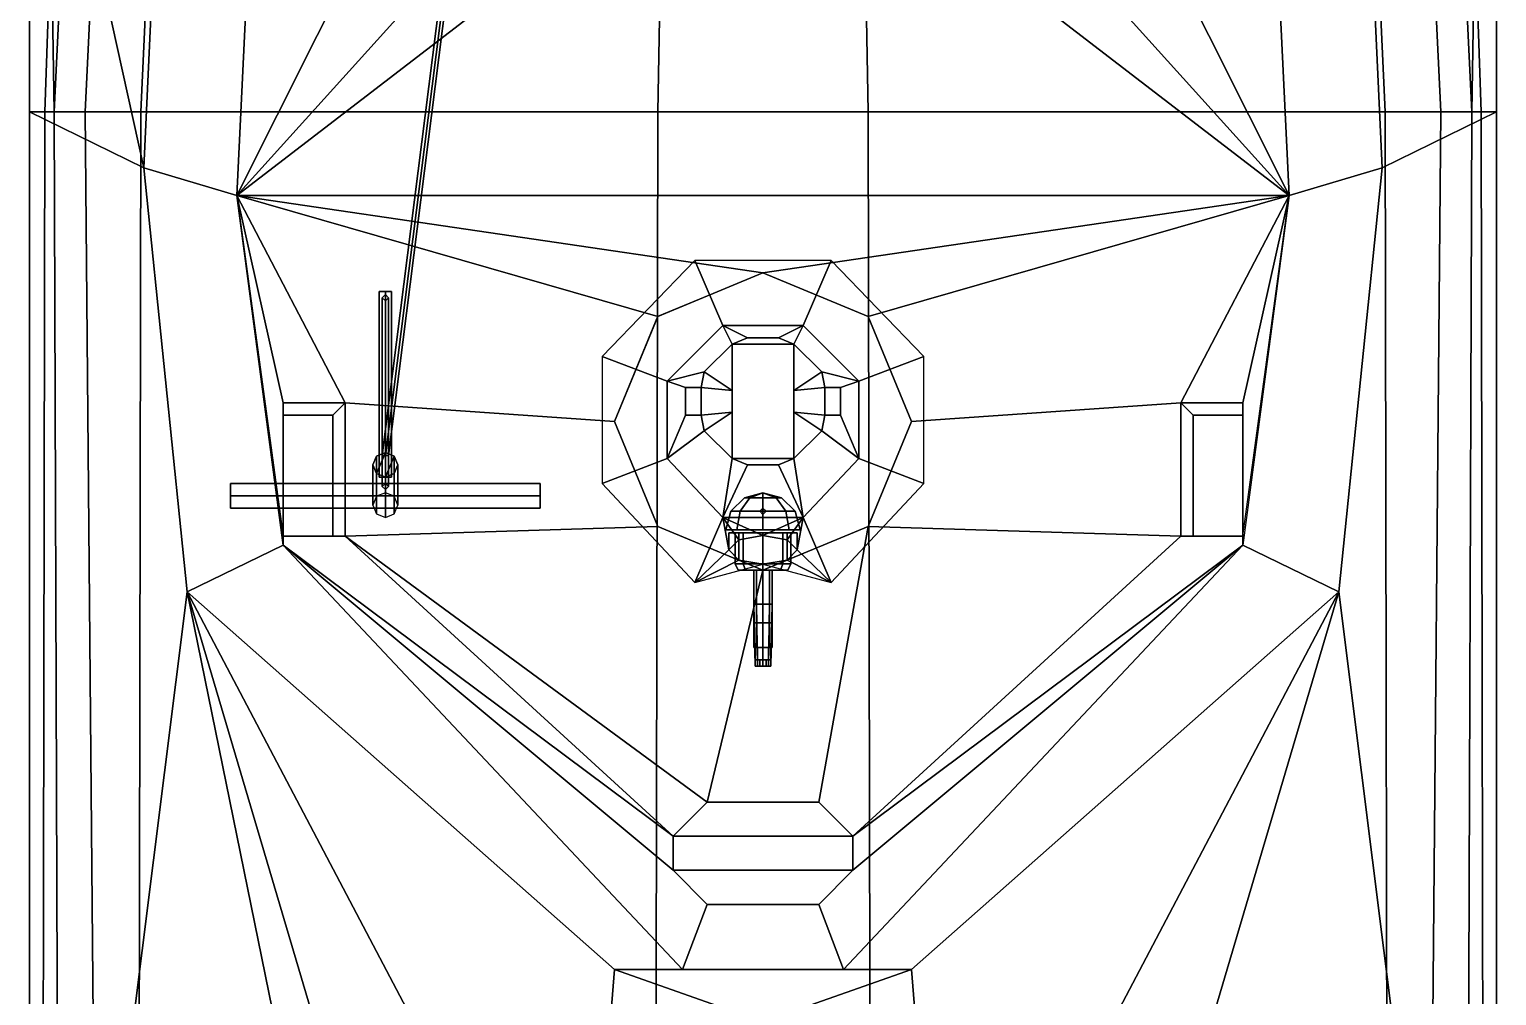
# Model space of a CAD drawing. Header units: millimetres. Extents: x -2.4 to 2.4, y -9.6 to 15.3.
# Drawn here: x -2.37 to 2.37, y -2.095 to 1.027 of the extents above; entities that cross this region are included whole.
import ezdxf

# ---------------------------------------------------------------- set-up
doc = ezdxf.new("R2010")
doc.units = ezdxf.units.MM
for name, color, linetype in [('barrel_37', 1, 'Continuous'), ('sleeve_37', 5, 'Continuous'), ('superstructure', 3, 'Continuous'), ('turret', 2, 'Continuous')]:
    doc.layers.add(name, color=color, linetype=linetype)

msp = doc.modelspace()

# ---------------------------------------------------------------- linework, layer by layer
for points in [[(-2.05, 5.76, -0.21), (-2.29, 0.76, -0.21), (-2.3, 1.36), (-2.2754, 1.83)], [(-1.95, 5.76, -0.34), (-2.19, 0.76, -0.34), (-2.29, 0.76, -0.21), (-2.05, 5.76, -0.21)], [(-1.78, 5.76, -0.41), (-2.01, 0.76, -0.41), (-2.19, 0.76, -0.34), (-1.95, 5.76, -0.34)], [(-0.25, 5.76, -0.42), (-0.34, 0.76, -0.42), (-2.01, 0.76, -0.41), (-1.78, 5.76, -0.41)], [(0.34, 0.76, -0.42), (-0.34, 0.76, -0.42), (-0.25, 5.76, -0.42), (0.25, 5.76, -0.42)], [(2.01, 0.76, -0.41), (0.34, 0.76, -0.42), (0.25, 5.76, -0.42), (1.78, 5.76, -0.41)], [(2.19, 0.76, -0.34), (2.01, 0.76, -0.41), (1.78, 5.76, -0.41), (1.95, 5.76, -0.34)], [(2.29, 0.76, -0.21), (2.19, 0.76, -0.34), (1.95, 5.76, -0.34), (2.05, 5.76, -0.21)], [(2.3, 1.36), (2.29, 0.76, -0.21), (2.05, 5.76, -0.21), (2.07, 5.76)], [(-2.37, 1.36, 0.71), (-2.37, 1.36, 0.54), (-2.37, 0.76, 0.54), (-2.37, 0.76, 0.71)], [(-2.37, 1.36, 0.54), (-2.3, 1.36, 0.54), (-2.32, 0.76, 0.54), (-2.37, 0.76, 0.54)], [(-2.3, 1.36), (-2.32, 0.76), (-2.32, 0.76, 0.54), (-2.3, 1.36, 0.54)], [(-2.3, 1.36), (-2.29, 0.76, -0.21), (-2.32, 0.76), (-2.3, 1.36)], [(2.32, 0.76), (2.29, 0.76, -0.21), (2.29, 0.76, -0.21), (2.3, 1.36)], [(2.32, 0.76, 0.54), (2.32, 0.76), (2.3, 1.36), (2.3, 1.36, 0.54)], [(2.37, 0.76, 0.54), (2.32, 0.76, 0.54), (2.3, 1.36, 0.54), (2.37, 1.36, 0.54)], [(2.37, 0.76, 0.71), (2.37, 0.76, 0.54), (2.37, 1.36, 0.54), (2.37, 1.36, 0.71)], [(-2.37, 0.76, 0.71), (-2.37, 0.76, 0.54), (-2.37, -4.85, 0.54), (-2.37, -4.85, 0.71)], [(-2.37, 0.76, 0.54), (-2.32, 0.76, 0.54), (-2.33, -4.85, 0.54), (-2.37, -4.85, 0.54)], [(-2.32, 0.76), (-2.33, -4.85), (-2.33, -4.85, 0.54), (-2.32, 0.76, 0.54)], [(-2.29, 0.76, -0.21), (-2.27, -4.85, -0.23), (-2.33, -4.85), (-2.32, 0.76)], [(-2.19, 0.76, -0.34), (-2.14, -4.85, -0.36), (-2.27, -4.85, -0.23), (-2.29, 0.76, -0.21)], [(-2.01, 0.76, -0.41), (-2.02, -4.85, -0.39), (-2.14, -4.85, -0.36), (-2.19, 0.76, -0.34)], [(-0.34, 0.76, -0.42), (-0.35, -4.85, -0.42), (-2.02, -4.85, -0.39), (-2.01, 0.76, -0.41)], [(0.35, -4.85, -0.42), (-0.35, -4.85, -0.42), (-0.34, 0.76, -0.42), (0.34, 0.76, -0.42)], [(2.02, -4.85, -0.39), (0.35, -4.85, -0.42), (0.34, 0.76, -0.42), (2.01, 0.76, -0.41)], [(2.14, -4.85, -0.36), (2.02, -4.85, -0.39), (2.01, 0.76, -0.41), (2.19, 0.76, -0.34)], [(2.27, -4.85, -0.23), (2.14, -4.85, -0.36), (2.19, 0.76, -0.34), (2.29, 0.76, -0.21)], [(2.33, -4.85), (2.27, -4.85, -0.23), (2.29, 0.76, -0.21), (2.32, 0.76)], [(2.33, -4.85, 0.54), (2.33, -4.85), (2.32, 0.76), (2.32, 0.76, 0.54)], [(2.37, -4.85, 0.54), (2.33, -4.85, 0.54), (2.32, 0.76, 0.54), (2.37, 0.76, 0.54)], [(2.37, -4.85, 0.71), (2.37, -4.85, 0.54), (2.37, 0.76, 0.54), (2.37, 0.76, 0.71)]]:
    msp.add_3dface(points)
at = {"layer": 'barrel_37'}
for points in [[(-0.03, -0.83, 2.18), (-0.0212, -0.83, 2.2012), (-0.0212, -0.72, 2.2012), (-0.03, -0.72, 2.18)], [(-0.0212, -0.83, 2.1588), (-0.03, -0.83, 2.18), (-0.03, -0.72, 2.18), (-0.0212, -0.72, 2.1588)], [(0, -0.83, 2.15), (-0.0212, -0.83, 2.1588), (-0.0212, -0.72, 2.1588), (0, -0.72, 2.15)], [(-0.0212, -0.83, 2.2012), (0, -0.83, 2.21), (0, -0.72, 2.21), (-0.0212, -0.72, 2.2012)], [(0.0212, -0.83, 2.1588), (0, -0.83, 2.15), (0, -0.72, 2.15), (0.0212, -0.72, 2.1588)], [(0, -0.83, 2.21), (0.0212, -0.83, 2.2012), (0.0212, -0.72, 2.2012), (0, -0.72, 2.21)], [(0.0212, -0.83, 2.2012), (0.03, -0.83, 2.18), (0.03, -0.72, 2.18), (0.0212, -0.72, 2.2012)], [(0.03, -0.83, 2.18), (0.0212, -0.83, 2.1588), (0.0212, -0.72, 2.1588), (0.03, -0.72, 2.18)], [(-0.0212, -0.83, 2.2012), (-0.03, -0.83, 2.18), (-0.025, -1.03, 2.18), (-0.0177, -1.03, 2.1977)], [(-0.03, -0.83, 2.18), (-0.0212, -0.83, 2.1588), (-0.0177, -1.03, 2.1623), (-0.025, -1.03, 2.18)], [(-0.0212, -0.83, 2.1588), (0, -0.83, 2.15), (0, -1.03, 2.155), (-0.0177, -1.03, 2.1623)], [(0, -0.83, 2.21), (-0.0212, -0.83, 2.2012), (-0.0177, -1.03, 2.1977), (0, -1.03, 2.205)], [(0, -0.83, 2.15), (0.0212, -0.83, 2.1588), (0.0177, -1.03, 2.1623), (0, -1.03, 2.155)], [(0.0212, -0.83, 2.2012), (0, -0.83, 2.21), (0, -1.03, 2.205), (0.0177, -1.03, 2.1977)], [(0.03, -0.83, 2.18), (0.0212, -0.83, 2.2012), (0.0177, -1.03, 2.1977), (0.025, -1.03, 2.18)], [(0.0212, -0.83, 2.1588), (0.03, -0.83, 2.18), (0.025, -1.03, 2.18), (0.0177, -1.03, 2.1623)], [(0.025, -1.03, 2.18), (-0.0177, -1.03, 2.1977), (-0.025, -1.03, 2.18), (0.0177, -1.03, 2.1623)], [(0.0177, -1.03, 2.1623), (-0.025, -1.03, 2.18), (-0.0177, -1.03, 2.1623), (0, -1.03, 2.155)], [(0.0177, -1.03, 2.1977), (0, -1.03, 2.205), (-0.0177, -1.03, 2.1977), (0.025, -1.03, 2.18)]]:
    msp.add_3dface(points, dxfattribs=at)
at = {"layer": 'sleeve_37'}
for points in [[(-0.0636, -0.6, 2.2036), (-0.09, -0.6, 2.14), (-0.09, -0.7, 2.14), (-0.0636, -0.7, 2.2036)], [(-0.09, -0.6, 2.14), (-0.0636, -0.6, 2.0764), (-0.0636, -0.7, 2.0764), (-0.09, -0.7, 2.14)], [(-0.0636, -0.6, 2.0764), (0, -0.6, 2.05), (0, -0.7, 2.05), (-0.0636, -0.7, 2.0764)], [(0, -0.6, 2.23), (-0.0636, -0.6, 2.2036), (-0.0636, -0.7, 2.2036), (0, -0.7, 2.23)], [(0, -0.6, 2.05), (0.0636, -0.6, 2.0764), (0.0636, -0.7, 2.0764), (0, -0.7, 2.05)], [(0.0636, -0.6, 2.2036), (0, -0.6, 2.23), (0, -0.7, 2.23), (0.0636, -0.7, 2.2036)], [(0.09, -0.6, 2.14), (0.0636, -0.6, 2.2036), (0.0636, -0.7, 2.2036), (0.09, -0.7, 2.14)], [(0.0636, -0.6, 2.0764), (0.09, -0.6, 2.14), (0.09, -0.7, 2.14), (0.0636, -0.7, 2.0764)], [(-0.08, -0.72, 2.14), (-0.0566, -0.72, 2.1966), (-0.0636, -0.7, 2.2036), (-0.09, -0.7, 2.14)], [(-0.0566, -0.72, 2.0834), (-0.08, -0.72, 2.14), (-0.09, -0.7, 2.14), (-0.0636, -0.7, 2.0764)], [(0, -0.72, 2.06), (-0.0566, -0.72, 2.0834), (-0.0636, -0.7, 2.0764), (0, -0.7, 2.05)], [(-0.0566, -0.72, 2.1966), (0, -0.72, 2.22), (0, -0.7, 2.23), (-0.0636, -0.7, 2.2036)], [(0.0566, -0.72, 2.0834), (0, -0.72, 2.06), (0, -0.7, 2.05), (0.0636, -0.7, 2.0764)], [(0, -0.72, 2.22), (0.0566, -0.72, 2.1966), (0.0636, -0.7, 2.2036), (0, -0.7, 2.23)], [(0.0566, -0.72, 2.1966), (0.08, -0.72, 2.14), (0.09, -0.7, 2.14), (0.0636, -0.7, 2.2036)], [(0.08, -0.72, 2.14), (0.0566, -0.72, 2.0834), (0.0636, -0.7, 2.0764), (0.09, -0.7, 2.14)], [(-0.0566, -0.72, 2.1966), (-0.08, -0.72, 2.14), (-0.03, -0.72, 2.12), (-0.0212, -0.72, 2.1412)], [(-0.08, -0.72, 2.14), (-0.0566, -0.72, 2.0834), (-0.0212, -0.72, 2.0988), (-0.03, -0.72, 2.12)], [(-0.0212, -0.72, 2.2012), (-0.0566, -0.72, 2.1966), (-0.03, -0.72, 2.18)], [(-0.03, -0.72, 2.18), (-0.0566, -0.72, 2.1966), (-0.0212, -0.72, 2.1412), (-0.0212, -0.72, 2.1588)], [(-0.0566, -0.72, 2.0834), (0, -0.72, 2.06), (0, -0.72, 2.09), (-0.0212, -0.72, 2.0988)], [(0, -0.72, 2.22), (-0.0566, -0.72, 2.1966), (-0.0212, -0.72, 2.2012), (0, -0.72, 2.21)], [(-0.03, -0.83, 2.12), (-0.0212, -0.83, 2.1412), (-0.0212, -0.72, 2.1412), (-0.03, -0.72, 2.12)], [(-0.0212, -0.97, 2.0988), (-0.03, -0.97, 2.12), (-0.03, -0.72, 2.12), (-0.0212, -0.72, 2.0988)], [(-0.0212, -0.72, 2.1588), (-0.0212, -0.72, 2.1588), (-0.0212, -0.72, 2.1412), (0, -0.72, 2.15)], [(-0.0212, -0.83, 2.1412), (0, -0.83, 2.15), (0, -0.72, 2.15), (-0.0212, -0.72, 2.1412)], [(0, -0.97, 2.09), (-0.0212, -0.97, 2.0988), (-0.0212, -0.72, 2.0988), (0, -0.72, 2.09)], [(0.0212, -0.72, 2.1588), (0.0212, -0.72, 2.1588), (0, -0.72, 2.15), (0.0212, -0.72, 2.1412)], [(0, -0.83, 2.15), (0.0212, -0.83, 2.1412), (0.0212, -0.72, 2.1412), (0, -0.72, 2.15)], [(0, -0.72, 2.06), (0.0566, -0.72, 2.0834), (0.0212, -0.72, 2.0988), (0, -0.72, 2.09)], [(0.0212, -0.97, 2.0988), (0, -0.97, 2.09), (0, -0.72, 2.09), (0.0212, -0.72, 2.0988)], [(0.0566, -0.72, 2.1966), (0, -0.72, 2.22), (0, -0.72, 2.21), (0.0212, -0.72, 2.2012)], [(0.0566, -0.72, 2.1966), (0.0212, -0.72, 2.2012), (0.0212, -0.72, 2.2012), (0.03, -0.72, 2.18)], [(0.0566, -0.72, 2.1966), (0.03, -0.72, 2.18), (0.0212, -0.72, 2.1588), (0.0212, -0.72, 2.1412)], [(0.08, -0.72, 2.14), (0.0566, -0.72, 2.1966), (0.0212, -0.72, 2.1412), (0.03, -0.72, 2.12)], [(0.0212, -0.83, 2.1412), (0.03, -0.83, 2.12), (0.03, -0.72, 2.12), (0.0212, -0.72, 2.1412)], [(0.0566, -0.72, 2.0834), (0.08, -0.72, 2.14), (0.03, -0.72, 2.12), (0.0212, -0.72, 2.0988)], [(0.03, -0.97, 2.12), (0.0212, -0.97, 2.0988), (0.0212, -0.72, 2.0988), (0.03, -0.72, 2.12)], [(-0.03, -0.83, 2.19), (-0.0212, -0.83, 2.2112), (-0.0212, -0.83, 2.2012), (-0.03, -0.83, 2.18)], [(-0.03, -0.89, 2.19), (-0.0212, -0.89, 2.2112), (-0.0212, -0.83, 2.2112), (-0.03, -0.83, 2.19)], [(-0.0212, -0.83, 2.1412), (-0.03, -0.83, 2.18), (-0.0212, -0.83, 2.1588)], [(-0.03, -0.83, 2.12), (-0.03, -0.83, 2.18), (-0.0212, -0.83, 2.1412)], [(-0.03, -0.89, 2.12), (-0.03, -0.89, 2.19), (-0.03, -0.83, 2.19), (-0.03, -0.83, 2.12)], [(-0.0212, -0.83, 2.1412), (-0.0212, -0.83, 2.1588), (0, -0.83, 2.15)], [(-0.0212, -0.83, 2.2112), (0, -0.83, 2.22), (0, -0.83, 2.21), (-0.0212, -0.83, 2.2012)], [(-0.0212, -0.89, 2.2112), (0, -0.89, 2.22), (0, -0.83, 2.22), (-0.0212, -0.83, 2.2112)], [(0.0212, -0.83, 2.1412), (0, -0.83, 2.15), (0.0212, -0.83, 2.1588)], [(0, -0.83, 2.22), (0.0212, -0.83, 2.2112), (0.0212, -0.83, 2.2012), (0, -0.83, 2.21)], [(0, -0.89, 2.22), (0.0212, -0.89, 2.2112), (0.0212, -0.83, 2.2112), (0, -0.83, 2.22)], [(0.0212, -0.83, 2.2112), (0.03, -0.83, 2.19), (0.03, -0.83, 2.18), (0.0212, -0.83, 2.2012)], [(0.0212, -0.89, 2.2112), (0.03, -0.89, 2.19), (0.03, -0.83, 2.19), (0.0212, -0.83, 2.2112)], [(0.0212, -0.83, 2.1412), (0.0212, -0.83, 2.1588), (0.03, -0.83, 2.18)], [(0.03, -0.83, 2.12), (0.0212, -0.83, 2.1412), (0.03, -0.83, 2.18)], [(0.03, -0.89, 2.19), (0.03, -0.89, 2.12), (0.03, -0.83, 2.12), (0.03, -0.83, 2.19)], [(-0.0212, -0.89, 2.2112), (-0.03, -0.89, 2.19), (-0.03, -0.89, 2.18), (-0.0212, -0.89, 2.2012)], [(-0.03, -0.89, 2.12), (-0.0212, -0.89, 2.1412), (-0.03, -0.89, 2.18)], [(-0.0212, -0.89, 2.1412), (-0.0212, -0.89, 2.1588), (-0.03, -0.89, 2.18)], [(-0.03, -0.97, 2.12), (-0.0212, -0.97, 2.1412), (-0.0212, -0.89, 2.1412), (-0.03, -0.89, 2.12)], [(-0.0212, -0.89, 2.1412), (0, -0.89, 2.15), (-0.0212, -0.89, 2.1588)], [(-0.0212, -0.97, 2.1412), (0, -0.97, 2.15), (0, -0.89, 2.15), (-0.0212, -0.89, 2.1412)], [(0, -0.89, 2.22), (-0.0212, -0.89, 2.2112), (-0.0212, -0.89, 2.2012), (0, -0.89, 2.21)], [(0.0212, -0.89, 2.1412), (0.0212, -0.89, 2.1588), (0, -0.89, 2.15)], [(0, -0.97, 2.15), (0.0212, -0.97, 2.1412), (0.0212, -0.89, 2.1412), (0, -0.89, 2.15)], [(0.0212, -0.89, 2.2112), (0, -0.89, 2.22), (0, -0.89, 2.21), (0.0212, -0.89, 2.2012)], [(0.03, -0.89, 2.19), (0.0212, -0.89, 2.2112), (0.0212, -0.89, 2.2012), (0.03, -0.89, 2.18)], [(0.03, -0.89, 2.12), (0.03, -0.89, 2.18), (0.0212, -0.89, 2.1412)], [(0.0212, -0.89, 2.1412), (0.03, -0.89, 2.18), (0.0212, -0.89, 2.1588)], [(0.0212, -0.97, 2.1412), (0.03, -0.97, 2.12), (0.03, -0.89, 2.12), (0.0212, -0.89, 2.1412)], [(-0.025, -0.97, 2.12), (-0.0177, -0.97, 2.1377), (-0.0212, -0.97, 2.1412), (-0.03, -0.97, 2.12)], [(-0.0177, -0.97, 2.1023), (-0.025, -0.97, 2.12), (-0.03, -0.97, 2.12), (-0.0212, -0.97, 2.0988)], [(-0.0177, -1.01, 2.1023), (-0.025, -1.01, 2.12), (-0.025, -0.97, 2.12), (-0.0177, -0.97, 2.1023)], [(-0.025, -1.01, 2.12), (-0.0177, -1.01, 2.1377), (-0.0177, -0.97, 2.1377), (-0.025, -0.97, 2.12)], [(-0.0177, -0.97, 2.1377), (0, -0.97, 2.145), (0, -0.97, 2.15), (-0.0212, -0.97, 2.1412)], [(0, -0.97, 2.095), (-0.0177, -0.97, 2.1023), (-0.0212, -0.97, 2.0988), (0, -0.97, 2.09)], [(-0.0177, -1.01, 2.1377), (0, -1.01, 2.145), (0, -0.97, 2.145), (-0.0177, -0.97, 2.1377)], [(0, -1.01, 2.095), (-0.0177, -1.01, 2.1023), (-0.0177, -0.97, 2.1023), (0, -0.97, 2.095)], [(0, -0.97, 2.145), (0.0177, -0.97, 2.1377), (0.0212, -0.97, 2.1412), (0, -0.97, 2.15)], [(0, -1.01, 2.145), (0.0177, -1.01, 2.1377), (0.0177, -0.97, 2.1377), (0, -0.97, 2.145)], [(0.0177, -0.97, 2.1023), (0, -0.97, 2.095), (0, -0.97, 2.09), (0.0212, -0.97, 2.0988)], [(0.0177, -1.01, 2.1023), (0, -1.01, 2.095), (0, -0.97, 2.095), (0.0177, -0.97, 2.1023)], [(0.0177, -0.97, 2.1377), (0.025, -0.97, 2.12), (0.03, -0.97, 2.12), (0.0212, -0.97, 2.1412)], [(0.025, -1.01, 2.12), (0.0177, -1.01, 2.1023), (0.0177, -0.97, 2.1023), (0.025, -0.97, 2.12)], [(0.0177, -1.01, 2.1377), (0.025, -1.01, 2.12), (0.025, -0.97, 2.12), (0.0177, -0.97, 2.1377)], [(0.025, -0.97, 2.12), (0.0177, -0.97, 2.1023), (0.0212, -0.97, 2.0988), (0.03, -0.97, 2.12)], [(-0.01, -1.01, 2.12), (-0.01, -1.01, 2.12), (-0.0177, -1.01, 2.1377), (-0.025, -1.01, 2.12)], [(0, -1.01, 2.11), (-0.01, -1.01, 2.12), (-0.025, -1.01, 2.12), (-0.0177, -1.01, 2.1023)], [(-0.01, -1.01, 2.12), (0, -1.01, 2.13), (0, -1.01, 2.145), (-0.0177, -1.01, 2.1377)], [(0, -1.01, 2.11), (0, -1.01, 2.11), (-0.0177, -1.01, 2.1023), (0, -1.01, 2.095)], [(0, -1.03, 2.11), (-0.01, -1.03, 2.12), (-0.01, -1.01, 2.12), (0, -1.01, 2.11)], [(-0.01, -1.03, 2.12), (0, -1.03, 2.13), (0, -1.01, 2.13), (-0.01, -1.01, 2.12)], [(-0.01, -1.03, 2.12), (0, -1.03, 2.11), (0.01, -1.03, 2.12), (0, -1.03, 2.13)], [(0, -1.01, 2.13), (0.01, -1.01, 2.12), (0.025, -1.01, 2.12), (0.0177, -1.01, 2.1377)], [(0, -1.01, 2.13), (0, -1.01, 2.13), (0.0177, -1.01, 2.1377), (0, -1.01, 2.145)], [(0.01, -1.03, 2.12), (0, -1.03, 2.11), (0, -1.01, 2.11), (0.01, -1.01, 2.12)], [(0, -1.03, 2.13), (0.01, -1.03, 2.12), (0.01, -1.01, 2.12), (0, -1.01, 2.13)], [(0.01, -1.01, 2.12), (0, -1.01, 2.11), (0, -1.01, 2.095), (0.0177, -1.01, 2.1023)], [(0.01, -1.01, 2.12), (0.01, -1.01, 2.12), (0.0177, -1.01, 2.1023), (0.025, -1.01, 2.12)]]:
    msp.add_3dface(points, dxfattribs=at)
at = {"layer": 'superstructure'}
for points in [[(0, 9.3, 2.54), (-0.01, 9.3, 2.53), (-1.23, -0.35, 4.94), (-1.22, -0.35, 4.95)], [(-0.01, 9.3, 2.53), (0, 9.3, 2.52), (-1.22, -0.35, 4.93), (-1.23, -0.35, 4.94)], [(0.01, 9.3, 2.53), (0, 9.3, 2.54), (-1.22, -0.35, 4.95), (-1.21, -0.35, 4.94)], [(0, 9.3, 2.52), (0.01, 9.3, 2.53), (-1.21, -0.35, 4.94), (-1.22, -0.35, 4.93)], [(-1.86, 3.6, 0.71), (-2.2665, 2, 0.71), (-2.2754, 1.83, 0.71), (-2, 0.58, 0.71)], [(-1.55, 3.6, 1.87), (-1.86, 3.6, 0.71), (-2, 0.58, 0.71), (-1.7, 0.49, 1.87)], [(-1.55, 3.6, 1.87), (-1.7, 0.49, 1.87), (-0.4, 3.08, 1.87), (-0.4, 3.52, 1.87)], [(0.4, 3.52, 1.87), (0.4, 3.08, 1.87), (1.7, 0.49, 1.87), (1.55, 3.6, 1.87)], [(2, 0.58, 0.71), (1.86, 3.6, 0.71), (1.55, 3.6, 1.87), (1.7, 0.49, 1.87)], [(2.37, 0.76, 0.71), (2.37, 1.36, 0.71), (1.86, 3.6, 0.71), (2, 0.58, 0.71)], [(-1.7, 0.49, 1.87), (-1.7, 0.49, 1.87), (-0.4, 1.93, 1.87), (-0.4, 3.08, 1.87)], [(0.4, 3.08, 1.87), (0.4, 1.93, 1.87), (1.7, 0.49, 1.87)], [(-1.7, 0.49, 1.87), (-1.7, 0.49, 1.87), (-0.4, 1.49, 1.87), (-0.4, 1.93, 1.87)], [(0.4, 1.93, 1.87), (0.4, 1.49, 1.87), (1.7, 0.49, 1.87)], [(-2.2754, 1.83, 0.71), (-2.37, 1.36, 0.71), (-2.37, 0.76, 0.71), (-2, 0.58, 0.71)], [(-0.4, 1.49, 1.87), (-1.7, 0.49, 1.87), (1.7, 0.49, 1.87), (0.4, 1.49, 1.87)], [(-2.37, 0.76, 0.71), (-2.37, -4.85, 0.71), (-1.86, -0.79, 0.71), (-2, 0.58, 0.71)], [(1.86, -0.79, 0.71), (2.37, -4.85, 0.71), (2.37, 0.76, 0.71), (2, 0.58, 0.71)], [(-2, 0.58, 0.71), (-1.86, -0.79, 0.71), (-1.55, -0.64, 1.87), (-1.7, 0.49, 1.87)], [(1.55, -0.64, 1.87), (1.86, -0.79, 0.71), (2, 0.58, 0.71), (1.7, 0.49, 1.87)], [(-1.7, 0.49, 1.87), (-1.35, -0.18, 1.87), (-0.48, -0.24, 1.87), (-0.3394, 0.0994, 1.87)], [(-1.35, -0.18, 1.87), (-1.7, 0.49, 1.87), (-1.7, 0.49, 1.87), (-1.55, -0.18, 1.87)], [(-1.7, 0.49, 1.87), (-1.7, 0.49, 1.87), (-1.55, -0.61, 1.87), (-1.55, -0.18, 1.87)], [(-1.7, 0.49, 1.87), (-1.7, 0.49, 1.87), (-1.55, -0.64, 1.87), (-1.55, -0.61, 1.87)], [(1.7, 0.49, 1.87), (-1.7, 0.49, 1.87), (0, 0.24, 1.87)], [(-1.7, 0.49, 1.87), (-1.7, 0.49, 1.87), (-0.3394, 0.0994, 1.87), (0, 0.24, 1.87)], [(1.7, 0.49, 1.87), (1.7, 0.49, 1.87), (0, 0.24, 1.87), (0.3394, 0.0994, 1.87)], [(1.35, -0.18, 1.87), (1.7, 0.49, 1.87), (0.3394, 0.0994, 1.87), (0.48, -0.24, 1.87)], [(1.55, -0.18, 1.87), (1.7, 0.49, 1.87), (1.7, 0.49, 1.87), (1.35, -0.18, 1.87)], [(1.55, -0.18, 1.87), (1.55, -0.61, 1.87), (1.7, 0.49, 1.87)], [(0, 0.24, 1.87), (-0.3394, 0.0994, 1.87), (-0.3394, 0.1, 1.89), (0, 0.24, 1.89)], [(0.3394, 0.0994, 1.87), (0, 0.24, 1.87), (0, 0.24, 1.89), (0.3394, 0.0994, 1.89)], [(-1.22, 0.18, 4.08), (-1.24, 0.18, 4.06), (-1.24, -0.42, 3.69), (-1.22, -0.42, 3.71)], [(-1.24, 0.18, 4.06), (-1.22, 0.18, 4.04), (-1.22, -0.42, 3.67), (-1.24, -0.42, 3.69)], [(-1.2, 0.18, 4.06), (-1.22, 0.18, 4.04), (-1.24, 0.18, 4.06), (-1.22, 0.18, 4.08)], [(-1.22, -0.44, 1.87), (-1.23, -0.45, 1.87), (-1.23, 0.16, 3.45), (-1.22, 0.17, 3.45)], [(-1.22, 0.17, 3.45), (-1.23, 0.16, 3.45), (-1.23, 0.16, 4.04), (-1.22, 0.17, 4.04)], [(-1.23, -0.45, 1.87), (-1.22, -0.46, 1.87), (-1.22, 0.15, 3.45), (-1.23, 0.16, 3.45)], [(-1.23, 0.16, 3.45), (-1.22, 0.15, 3.45), (-1.22, 0.15, 4.04), (-1.23, 0.16, 4.04)], [(-1.2, 0.18, 4.06), (-1.22, 0.18, 4.08), (-1.22, -0.42, 3.71), (-1.2, -0.42, 3.69)], [(-1.22, 0.18, 4.04), (-1.2, 0.18, 4.06), (-1.2, -0.42, 3.69), (-1.22, -0.42, 3.67)], [(-1.21, -0.45, 1.87), (-1.22, -0.44, 1.87), (-1.22, 0.17, 3.45), (-1.21, 0.16, 3.45)], [(-1.21, 0.16, 3.45), (-1.22, 0.17, 3.45), (-1.22, 0.17, 4.04), (-1.21, 0.16, 4.04)], [(-1.22, -0.46, 1.87), (-1.21, -0.45, 1.87), (-1.21, 0.16, 3.45), (-1.22, 0.15, 3.45)], [(-1.22, 0.15, 3.45), (-1.21, 0.16, 3.45), (-1.21, 0.16, 4.04), (-1.22, 0.15, 4.04)], [(-0.3394, 0.0994, 1.87), (-0.48, -0.24, 1.87), (-0.48, -0.24, 1.89), (-0.3394, 0.1, 1.89)], [(0.48, -0.24, 1.87), (0.3394, 0.0994, 1.87), (0.3394, 0.0994, 1.89), (0.48, -0.24, 1.89)], [(-1.55, -0.18, 1.87), (-1.55, -0.61, 1.87), (-1.55, -0.61, 1.9), (-1.55, -0.22, 1.9)], [(-1.55, -0.22, 2), (-1.39, -0.22, 2), (-1.35, -0.18, 2), (-1.55, -0.18, 2)], [(-1.35, -0.18, 2), (-1.35, -0.18, 1.87), (-1.55, -0.18, 1.87), (-1.55, -0.18, 2)], [(-1.55, -0.18, 2), (-1.55, -0.18, 1.87), (-1.55, -0.22, 1.9), (-1.55, -0.22, 2)], [(-1.39, -0.22, 2), (-1.39, -0.61, 2), (-1.35, -0.61, 2), (-1.35, -0.18, 2)], [(-1.35, -0.61, 2), (-1.35, -0.61, 1.87), (-1.35, -0.18, 1.87), (-1.35, -0.18, 2)], [(-1.35, -0.61, 1.87), (-0.3394, -0.5794, 1.87), (-0.48, -0.24, 1.87), (-1.35, -0.18, 1.87)], [(1.35, -0.61, 1.87), (1.35, -0.18, 1.87), (0.48, -0.24, 1.87), (0.3394, -0.5794, 1.87)], [(1.35, -0.18, 1.87), (1.35, -0.61, 1.87), (1.35, -0.61, 2), (1.35, -0.18, 2)], [(1.35, -0.18, 2), (1.35, -0.61, 2), (1.39, -0.61, 2), (1.39, -0.22, 2)], [(1.55, -0.18, 2), (1.55, -0.18, 1.87), (1.35, -0.18, 1.87), (1.35, -0.18, 2)], [(1.39, -0.22, 2), (1.55, -0.22, 2), (1.55, -0.18, 2), (1.35, -0.18, 2)], [(1.55, -0.61, 1.9), (1.55, -0.61, 1.87), (1.55, -0.18, 1.87), (1.55, -0.22, 1.9)], [(1.55, -0.22, 2), (1.55, -0.22, 1.9), (1.55, -0.18, 1.87), (1.55, -0.18, 2)], [(-1.55, -0.22, 1.9), (-1.55, -0.61, 1.9), (-1.39, -0.61, 1.9), (-1.39, -0.22, 1.9)], [(-1.55, -0.22, 1.9), (-1.39, -0.22, 1.9), (-1.39, -0.22, 2), (-1.55, -0.22, 2)], [(-1.39, -0.22, 1.9), (-1.39, -0.61, 1.9), (-1.39, -0.61, 2), (-1.39, -0.22, 2)], [(1.39, -0.61, 2), (1.39, -0.61, 1.9), (1.39, -0.22, 1.9), (1.39, -0.22, 2)], [(1.39, -0.22, 1.9), (1.39, -0.61, 1.9), (1.55, -0.61, 1.9), (1.55, -0.22, 1.9)], [(1.39, -0.22, 1.9), (1.55, -0.22, 1.9), (1.55, -0.22, 2), (1.39, -0.22, 2)], [(-0.48, -0.24, 1.87), (-0.3394, -0.5794, 1.87), (-0.3394, -0.5794, 1.89), (-0.48, -0.24, 1.89)], [(0.3394, -0.5794, 1.87), (0.48, -0.24, 1.87), (0.48, -0.24, 1.89), (0.3394, -0.5794, 1.89)], [(-1.2483, -0.3517, 4.96), (-1.26, -0.38, 4.96), (-1.2483, -0.4083, 4.96), (-1.22, -0.34, 4.96)], [(-1.2483, -0.4817, 1.87), (-1.26, -0.51, 1.87), (-1.26, -0.38, 4.96), (-1.2483, -0.3517, 4.96)], [(-1.22, -0.47, 1.87), (-1.2483, -0.4817, 1.87), (-1.2483, -0.3517, 4.96), (-1.22, -0.34, 4.96)], [(-1.22, -0.34, 4.96), (-1.2483, -0.4083, 4.96), (-1.22, -0.42, 4.96), (-1.1917, -0.3517, 4.96)], [(-1.1917, -0.4817, 1.87), (-1.22, -0.47, 1.87), (-1.22, -0.34, 4.96), (-1.1917, -0.3517, 4.96)], [(-1.1917, -0.3517, 4.96), (-1.22, -0.42, 4.96), (-1.1917, -0.4083, 4.96), (-1.18, -0.38, 4.96)], [(-1.18, -0.51, 1.87), (-1.1917, -0.4817, 1.87), (-1.1917, -0.3517, 4.96), (-1.18, -0.38, 4.96)], [(-1.26, -0.51, 1.87), (-1.2483, -0.5383, 1.87), (-1.2483, -0.4083, 4.96), (-1.26, -0.38, 4.96)], [(-1.2483, -0.5383, 1.87), (-1.22, -0.55, 1.87), (-1.22, -0.42, 4.96), (-1.2483, -0.4083, 4.96)], [(-1.22, -0.55, 1.87), (-1.1917, -0.5383, 1.87), (-1.1917, -0.4083, 4.96), (-1.22, -0.42, 4.96)], [(-1.1917, -0.5383, 1.87), (-1.18, -0.51, 1.87), (-1.18, -0.38, 4.96), (-1.1917, -0.4083, 4.96)], [(-0.72, -0.48, 4.04), (-0.72, -0.44, 4), (-1.72, -0.44, 4), (-1.72, -0.48, 4.04)], [(-0.72, -0.44, 4), (-0.72, -0.48, 3.96), (-1.72, -0.48, 3.96), (-1.72, -0.44, 4)], [(-1.72, -0.44, 4), (-1.72, -0.48, 3.96), (-1.72, -0.52, 4), (-1.72, -0.48, 4.04)], [(-0.72, -0.44, 4), (-0.72, -0.48, 4.04), (-0.72, -0.52, 4), (-0.72, -0.48, 3.96)], [(-0.72, -0.52, 4), (-0.72, -0.48, 4.04), (-1.72, -0.48, 4.04), (-1.72, -0.52, 4)], [(-0.72, -0.48, 3.96), (-0.72, -0.52, 4), (-1.72, -0.52, 4), (-1.72, -0.48, 3.96)], [(-1.55, -0.61, 1.9), (-1.55, -0.61, 1.87), (-1.35, -0.61, 1.87), (-1.39, -0.61, 1.9)], [(-1.55, -0.61, 1.87), (-1.55, -0.64, 1.87), (-0.29, -1.58, 1.87), (-1.35, -0.61, 1.87)], [(-1.39, -0.61, 2), (-1.39, -0.61, 1.9), (-1.35, -0.61, 1.87), (-1.35, -0.61, 2)], [(-1.35, -0.61, 1.87), (-0.18, -1.47, 1.87), (0, -0.72, 1.87), (-0.3394, -0.5794, 1.87)], [(-1.35, -0.61, 1.87), (-1.35, -0.61, 1.87), (-0.29, -1.58, 1.87), (-0.18, -1.47, 1.87)], [(-0.3394, -0.5794, 1.87), (0, -0.72, 1.87), (0, -0.72, 1.89), (-0.3394, -0.5794, 1.89)], [(0.3394, -0.5794, 1.87), (0, -0.72, 1.87), (-0.18, -1.47, 1.87), (0.18, -1.47, 1.87)], [(0, -0.72, 1.87), (0.3394, -0.5794, 1.87), (0.3394, -0.5794, 1.89), (0, -0.72, 1.89)], [(1.35, -0.61, 1.87), (0.3394, -0.5794, 1.87), (0.18, -1.47, 1.87), (0.29, -1.58, 1.87)], [(1.35, -0.61, 1.87), (0.29, -1.58, 1.87), (1.55, -0.64, 1.87), (1.55, -0.61, 1.87)], [(1.35, -0.61, 2), (1.35, -0.61, 1.87), (1.39, -0.61, 1.9), (1.39, -0.61, 2)], [(1.39, -0.61, 1.9), (1.35, -0.61, 1.87), (1.55, -0.61, 1.87), (1.55, -0.61, 1.9)], [(-1.86, -0.79, 0.71), (-0.48, -2.01, 0.71), (-0.26, -2.01, 1.87), (-1.55, -0.64, 1.87)], [(-1.55, -0.64, 1.87), (-1.55, -0.64, 1.87), (-0.29, -1.69, 1.87), (-0.29, -1.58, 1.87)], [(-1.55, -0.64, 1.87), (-0.26, -2.01, 1.87), (-0.18, -1.8, 1.87), (-0.29, -1.69, 1.87)], [(0.26, -2.01, 1.87), (1.55, -0.64, 1.87), (0.29, -1.69, 1.87), (0.18, -1.8, 1.87)], [(0.26, -2.01, 1.87), (0.48, -2.01, 0.71), (1.86, -0.79, 0.71), (1.55, -0.64, 1.87)], [(1.55, -0.64, 1.87), (1.55, -0.64, 1.87), (0.29, -1.58, 1.87), (0.29, -1.69, 1.87)], [(-1.86, -0.79, 0.71), (-1.86, -0.79, 0.71), (-2.37, -4.85, 0.71), (-1.31, -3.49, 0.71)], [(-0.48, -2.01, 0.71), (-1.86, -0.79, 0.71), (-0.9263, -2.5637, 0.71), (-0.5013, -2.2797, 0.71)], [(-1.86, -0.79, 0.71), (-1.86, -0.79, 0.71), (-1.31, -3.49, 0.71), (-1.2103, -2.9887, 0.71)], [(-1.86, -0.79, 0.71), (-1.86, -0.79, 0.71), (-1.2103, -2.9887, 0.71), (-0.9263, -2.5637, 0.71)], [(1.86, -0.79, 0.71), (0.48, -2.01, 0.71), (0.5013, -2.2797, 0.71), (0.9263, -2.5637, 0.71)], [(1.86, -0.79, 0.71), (1.86, -0.79, 0.71), (0.9263, -2.5637, 0.71), (1.2103, -2.9887, 0.71)], [(2.37, -4.85, 0.71), (1.86, -0.79, 0.71), (1.2103, -2.9887, 0.71), (1.31, -3.49, 0.71)], [(-0.18, -1.47, 1.87), (-0.29, -1.58, 1.87), (-0.29, -1.58, 1.91), (-0.18, -1.47, 1.91)], [(-0.29, -1.58, 1.91), (0.29, -1.58, 1.91), (0.18, -1.47, 1.91), (-0.18, -1.47, 1.91)], [(0.18, -1.47, 1.87), (-0.18, -1.47, 1.87), (-0.18, -1.47, 1.91), (0.18, -1.47, 1.91)], [(0.29, -1.58, 1.87), (0.18, -1.47, 1.87), (0.18, -1.47, 1.91), (0.29, -1.58, 1.91)], [(-0.29, -1.58, 1.87), (-0.29, -1.69, 1.87), (-0.29, -1.69, 1.91), (-0.29, -1.58, 1.91)], [(-0.29, -1.69, 1.91), (0.29, -1.69, 1.91), (0.29, -1.58, 1.91), (-0.29, -1.58, 1.91)], [(0.29, -1.69, 1.87), (0.29, -1.58, 1.87), (0.29, -1.58, 1.91), (0.29, -1.69, 1.91)], [(-0.29, -1.69, 1.87), (-0.18, -1.8, 1.87), (-0.18, -1.8, 1.91), (-0.29, -1.69, 1.91)], [(-0.18, -1.8, 1.91), (0.18, -1.8, 1.91), (0.29, -1.69, 1.91), (-0.29, -1.69, 1.91)], [(0.18, -1.8, 1.87), (0.29, -1.69, 1.87), (0.29, -1.69, 1.91), (0.18, -1.8, 1.91)], [(-0.18, -1.8, 1.87), (-0.26, -2.01, 1.87), (0.26, -2.01, 1.87), (0.18, -1.8, 1.87)], [(-0.18, -1.8, 1.87), (0.18, -1.8, 1.87), (0.18, -1.8, 1.91), (-0.18, -1.8, 1.91)], [(-0.48, -2.01, 0.71), (-0.48, -2.01, 0.71), (-0.5013, -2.2797, 0.71), (0, -2.18, 0.71)], [(-0.26, -2.01, 1.87), (-0.48, -2.01, 0.71), (0.48, -2.01, 0.71), (0.26, -2.01, 1.87)], [(-0.48, -2.01, 0.71), (-0.48, -2.01, 0.71), (0, -2.18, 0.71), (0.48, -2.01, 0.71)], [(0, -2.18, 0.71), (0, -2.18, 0.71), (0.5013, -2.2797, 0.71), (0.48, -2.01, 0.71)]]:
    msp.add_3dface(points, dxfattribs=at)
at = {"layer": 'turret'}
for points in [[(-0.22, 0.28, 1.89), (-0.52, -0.03, 1.89), (-0.31, -0.11, 2.39), (-0.13, 0.07, 2.39)], [(0.22, 0.28, 1.89), (-0.22, 0.28, 1.89), (-0.13, 0.07, 2.39), (0.13, 0.07, 2.39)], [(0.52, -0.03, 1.89), (0.22, 0.28, 1.89), (0.13, 0.07, 2.39), (0.31, -0.11, 2.39)], [(-0.13, 0.07, 2.39), (-0.31, -0.11, 2.39), (-0.19, -0.08, 2.39), (-0.1, 0.01, 2.39)], [(-0.13, 0.07, 2.39), (-0.13, 0.07, 2.39), (-0.1, 0.01, 2.39), (-0.05, 0.03, 2.39)], [(0.13, 0.07, 2.39), (-0.13, 0.07, 2.39), (-0.05, 0.03, 2.39), (0.05, 0.03, 2.39)], [(0.05, 0.03, 2.39), (0.05, 0.03, 2.39), (0.1, 0.01, 2.39), (0.13, 0.07, 2.39)], [(0.31, -0.11, 2.39), (0.13, 0.07, 2.39), (0.1, 0.01, 2.39), (0.19, -0.08, 2.39)], [(-0.1, 0.01, 2.47), (-0.19, -0.08, 2.47), (-0.1, -0.14, 2.47)], [(-0.1, 0.01, 2.39), (-0.19, -0.08, 2.39), (-0.19, -0.08, 2.47), (-0.1, 0.01, 2.47)], [(0.05, 0.03, 2.47), (-0.05, 0.03, 2.47), (-0.1, 0.01, 2.47), (0.1, 0.01, 2.47)], [(-0.05, 0.03, 2.39), (-0.1, 0.01, 2.39), (-0.1, 0.01, 2.47), (-0.05, 0.03, 2.47)], [(-0.1, -0.36, 2.47), (0.1, -0.36, 2.47), (0.1, 0.01, 2.47), (-0.1, 0.01, 2.47)], [(0.05, 0.03, 2.39), (-0.05, 0.03, 2.39), (-0.05, 0.03, 2.47), (0.05, 0.03, 2.47)], [(0.1, 0.01, 2.39), (0.05, 0.03, 2.39), (0.05, 0.03, 2.47), (0.1, 0.01, 2.47)], [(0.19, -0.08, 2.47), (0.1, 0.01, 2.47), (0.1, -0.14, 2.47)], [(0.19, -0.08, 2.39), (0.1, 0.01, 2.39), (0.1, 0.01, 2.47), (0.19, -0.08, 2.47)], [(-0.52, -0.03, 1.89), (-0.52, -0.44, 1.89), (-0.31, -0.36, 2.39), (-0.31, -0.11, 2.39)], [(0.52, -0.44, 1.89), (0.52, -0.03, 1.89), (0.31, -0.11, 2.39), (0.31, -0.36, 2.39)], [(-0.31, -0.11, 2.39), (-0.25, -0.13, 2.39), (-0.2, -0.13, 2.39), (-0.19, -0.08, 2.39)], [(-0.19, -0.08, 2.47), (-0.2, -0.13, 2.47), (-0.1, -0.14, 2.47)], [(-0.19, -0.08, 2.39), (-0.2, -0.13, 2.39), (-0.2, -0.13, 2.47), (-0.19, -0.08, 2.47)], [(0.2, -0.13, 2.47), (0.19, -0.08, 2.47), (0.1, -0.14, 2.47)], [(0.25, -0.13, 2.39), (0.31, -0.11, 2.39), (0.19, -0.08, 2.39), (0.2, -0.13, 2.39)], [(0.2, -0.13, 2.39), (0.19, -0.08, 2.39), (0.19, -0.08, 2.47), (0.2, -0.13, 2.47)], [(-0.31, -0.11, 2.39), (-0.31, -0.36, 2.39), (-0.25, -0.22, 2.39), (-0.25, -0.13, 2.39)], [(-0.2, -0.13, 2.48), (-0.25, -0.13, 2.48), (-0.25, -0.22, 2.48), (-0.2, -0.22, 2.48)], [(-0.25, -0.13, 2.39), (-0.25, -0.22, 2.39), (-0.25, -0.22, 2.48), (-0.25, -0.13, 2.48)], [(-0.2, -0.13, 2.39), (-0.25, -0.13, 2.39), (-0.25, -0.13, 2.48), (-0.2, -0.13, 2.48)], [(-0.1, -0.14, 2.48), (-0.2, -0.13, 2.48), (-0.2, -0.22, 2.48), (-0.1, -0.21, 2.48)], [(-0.1, -0.14, 2.47), (-0.2, -0.13, 2.47), (-0.2, -0.13, 2.48), (-0.1, -0.14, 2.48)], [(-0.1, -0.14, 2.47), (-0.1, -0.14, 2.48), (-0.1, -0.21, 2.48), (-0.1, -0.21, 2.47)], [(0.2, -0.13, 2.48), (0.1, -0.14, 2.48), (0.1, -0.21, 2.48), (0.2, -0.22, 2.48)], [(0.2, -0.13, 2.48), (0.2, -0.13, 2.47), (0.1, -0.14, 2.47), (0.1, -0.14, 2.48)], [(0.1, -0.14, 2.48), (0.1, -0.14, 2.47), (0.1, -0.21, 2.47), (0.1, -0.21, 2.48)], [(0.25, -0.13, 2.48), (0.2, -0.13, 2.48), (0.2, -0.22, 2.48), (0.25, -0.22, 2.48)], [(0.25, -0.13, 2.39), (0.2, -0.13, 2.39), (0.2, -0.13, 2.48), (0.25, -0.13, 2.48)], [(0.31, -0.36, 2.39), (0.31, -0.11, 2.39), (0.25, -0.13, 2.39), (0.25, -0.22, 2.39)], [(0.25, -0.22, 2.39), (0.25, -0.13, 2.39), (0.25, -0.13, 2.48), (0.25, -0.22, 2.48)], [(-0.25, -0.22, 2.39), (-0.31, -0.36, 2.39), (-0.19, -0.27, 2.39), (-0.2, -0.22, 2.39)], [(-0.25, -0.22, 2.39), (-0.2, -0.22, 2.39), (-0.2, -0.22, 2.48), (-0.25, -0.22, 2.48)], [(-0.2, -0.22, 2.47), (-0.1, -0.21, 2.47), (-0.1, -0.21, 2.48), (-0.2, -0.22, 2.48)], [(-0.2, -0.22, 2.47), (-0.19, -0.27, 2.47), (-0.1, -0.21, 2.47)], [(-0.2, -0.22, 2.39), (-0.19, -0.27, 2.39), (-0.19, -0.27, 2.47), (-0.2, -0.22, 2.47)], [(-0.19, -0.27, 2.47), (-0.1, -0.36, 2.47), (-0.1, -0.21, 2.47)], [(0.1, -0.21, 2.48), (0.1, -0.21, 2.47), (0.2, -0.22, 2.47), (0.2, -0.22, 2.48)], [(0.1, -0.36, 2.47), (0.19, -0.27, 2.47), (0.1, -0.21, 2.47)], [(0.19, -0.27, 2.47), (0.2, -0.22, 2.47), (0.1, -0.21, 2.47)], [(0.31, -0.36, 2.39), (0.25, -0.22, 2.39), (0.2, -0.22, 2.39), (0.19, -0.27, 2.39)], [(0.19, -0.27, 2.39), (0.2, -0.22, 2.39), (0.2, -0.22, 2.47), (0.19, -0.27, 2.47)], [(0.2, -0.22, 2.39), (0.25, -0.22, 2.39), (0.25, -0.22, 2.48), (0.2, -0.22, 2.48)], [(-0.31, -0.36, 2.39), (-0.13, -0.55, 2.39), (-0.1, -0.36, 2.39), (-0.19, -0.27, 2.39)], [(-0.19, -0.27, 2.39), (-0.1, -0.36, 2.39), (-0.1, -0.36, 2.47), (-0.19, -0.27, 2.47)], [(0.13, -0.55, 2.39), (0.31, -0.36, 2.39), (0.19, -0.27, 2.39), (0.1, -0.36, 2.39)], [(0.1, -0.36, 2.39), (0.19, -0.27, 2.39), (0.19, -0.27, 2.47), (0.1, -0.36, 2.47)], [(-0.52, -0.44, 1.89), (-0.22, -0.76, 1.89), (-0.13, -0.55, 2.39), (-0.31, -0.36, 2.39)], [(-0.13, -0.55, 2.39), (-0.13, -0.55, 2.39), (-0.05, -0.38, 2.39), (-0.1, -0.36, 2.39)], [(-0.05, -0.38, 2.47), (0.05, -0.38, 2.47), (0.1, -0.36, 2.47), (-0.1, -0.36, 2.47)], [(-0.1, -0.36, 2.39), (-0.05, -0.38, 2.39), (-0.05, -0.38, 2.47), (-0.1, -0.36, 2.47)], [(0.13, -0.55, 2.39), (0.13, -0.55, 2.39), (0.1, -0.36, 2.39), (0.05, -0.38, 2.39)], [(0.05, -0.38, 2.39), (0.1, -0.36, 2.39), (0.1, -0.36, 2.47), (0.05, -0.38, 2.47)], [(0.22, -0.76, 1.89), (0.52, -0.44, 1.89), (0.31, -0.36, 2.39), (0.13, -0.55, 2.39)], [(-0.13, -0.55, 2.39), (0.13, -0.55, 2.39), (0.05, -0.38, 2.39), (-0.05, -0.38, 2.39)], [(-0.05, -0.38, 2.39), (0.05, -0.38, 2.39), (0.05, -0.38, 2.47), (-0.05, -0.38, 2.47)], [(0, -0.47, 2.53), (-0.0424, -0.4861, 2.4876), (-0.06, -0.4861, 2.53), (0, -0.47, 2.53)], [(0, -0.47, 2.53), (-0.06, -0.4861, 2.53), (-0.0424, -0.4861, 2.5724), (0, -0.47, 2.53)], [(0, -0.47, 2.53), (0, -0.4861, 2.47), (-0.0424, -0.4861, 2.4876), (0, -0.47, 2.53)], [(0, -0.47, 2.53), (-0.0424, -0.4861, 2.5724), (0, -0.4861, 2.59), (0, -0.47, 2.53)], [(0, -0.47, 2.53), (0.06, -0.4861, 2.53), (0.0424, -0.4861, 2.4876), (0, -0.47, 2.53)], [(0, -0.47, 2.53), (0.0424, -0.4861, 2.4876), (0, -0.4861, 2.47), (0, -0.47, 2.53)], [(0, -0.47, 2.53), (0.0424, -0.4861, 2.5724), (0.06, -0.4861, 2.53), (0, -0.47, 2.53)], [(0, -0.47, 2.53), (0, -0.4861, 2.59), (0.0424, -0.4861, 2.5724), (0, -0.47, 2.53)], [(-0.0424, -0.4861, 2.4876), (-0.0735, -0.53, 2.4565), (-0.1039, -0.53, 2.53), (-0.06, -0.4861, 2.53)], [(-0.06, -0.4861, 2.53), (-0.1039, -0.53, 2.53), (-0.0735, -0.53, 2.6035), (-0.0424, -0.4861, 2.5724)], [(0, -0.4861, 2.47), (0, -0.53, 2.4261), (-0.0735, -0.53, 2.4565), (-0.0424, -0.4861, 2.4876)], [(-0.0424, -0.4861, 2.5724), (-0.0735, -0.53, 2.6035), (0, -0.53, 2.6339), (0, -0.4861, 2.59)], [(0, -0.52, 2.39), (-0.01, -0.53, 2.39), (-0.01, -0.53, 2.4302), (0, -0.52, 2.4361)], [(0.0424, -0.4861, 2.4876), (0.0735, -0.53, 2.4565), (0, -0.53, 2.4261), (0, -0.4861, 2.47)], [(0, -0.4861, 2.59), (0, -0.53, 2.6339), (0.0735, -0.53, 2.6035), (0.0424, -0.4861, 2.5724)], [(0.01, -0.53, 2.39), (0, -0.52, 2.39), (0, -0.52, 2.4361), (0.01, -0.53, 2.4302)], [(0.06, -0.4861, 2.53), (0.1039, -0.53, 2.53), (0.0735, -0.53, 2.4565), (0.0424, -0.4861, 2.4876)], [(0.0424, -0.4861, 2.5724), (0.0735, -0.53, 2.6035), (0.1039, -0.53, 2.53), (0.06, -0.4861, 2.53)], [(-0.22, -0.76, 1.89), (-0.11, -0.655, 2.14), (-0.13, -0.55, 2.39)], [(-0.13, -0.55, 2.39), (-0.11, -0.655, 2.14), (-0.0778, -0.6223, 2.2178)], [(-0.13, -0.55, 2.39), (0, -0.6088, 2.25), (0.13, -0.55, 2.39)], [(-0.13, -0.55, 2.39), (-0.0778, -0.6223, 2.2178), (0, -0.6088, 2.25)], [(-0.0735, -0.53, 2.4565), (-0.0849, -0.59, 2.4451), (-0.12, -0.59, 2.53), (-0.1039, -0.53, 2.53)], [(-0.1039, -0.53, 2.53), (-0.12, -0.59, 2.53), (-0.0849, -0.59, 2.6149), (-0.0735, -0.53, 2.6035)], [(0, -0.53, 2.4261), (0, -0.59, 2.41), (-0.0849, -0.59, 2.4451), (-0.0735, -0.53, 2.4565)], [(-0.0735, -0.53, 2.6035), (-0.0849, -0.59, 2.6149), (0, -0.59, 2.65), (0, -0.53, 2.6339)], [(-0.01, -0.53, 2.39), (0, -0.54, 2.39), (0, -0.54, 2.4234), (-0.01, -0.53, 2.4302)], [(0, -0.54, 2.39), (0.01, -0.53, 2.39), (0.01, -0.53, 2.4302), (0, -0.54, 2.4234)], [(0.0735, -0.53, 2.4565), (0.0849, -0.59, 2.4451), (0, -0.59, 2.41), (0, -0.53, 2.4261)], [(0, -0.53, 2.6339), (0, -0.59, 2.65), (0.0849, -0.59, 2.6149), (0.0735, -0.53, 2.6035)], [(0, -0.6088, 2.25), (0.0778, -0.6223, 2.2178), (0.13, -0.55, 2.39)], [(0.1039, -0.53, 2.53), (0.12, -0.59, 2.53), (0.0849, -0.59, 2.4451), (0.0735, -0.53, 2.4565)], [(0.0735, -0.53, 2.6035), (0.0849, -0.59, 2.6149), (0.12, -0.59, 2.53), (0.1039, -0.53, 2.53)], [(0.0778, -0.6223, 2.2178), (0.11, -0.655, 2.14), (0.13, -0.55, 2.39)], [(0.11, -0.655, 2.14), (0.22, -0.76, 1.89), (0.13, -0.55, 2.39)], [(-0.0849, -0.59, 2.6149), (-0.12, -0.59, 2.53), (0.0849, -0.59, 2.4451), (0.12, -0.59, 2.53)], [(-0.12, -0.59, 2.53), (-0.0849, -0.59, 2.4451), (0, -0.59, 2.41), (0.0849, -0.59, 2.4451)], [(-0.11, -0.6, 2.14), (-0.0778, -0.6, 2.2178), (-0.0778, -0.6223, 2.2178), (-0.11, -0.655, 2.14)], [(-0.11, -0.6, 2.14), (0.11, -0.6, 2.14), (0.0778, -0.6, 2.2178), (-0.0778, -0.6, 2.2178)], [(-0.0778, -0.6, 2.0622), (-0.11, -0.6, 2.14), (-0.11, -0.655, 2.14), (-0.0778, -0.6877, 2.0622)], [(-0.0778, -0.6, 2.0622), (0.0778, -0.6, 2.0622), (0.11, -0.6, 2.14), (-0.11, -0.6, 2.14)], [(0, -0.59, 2.65), (-0.0849, -0.59, 2.6149), (0.12, -0.59, 2.53), (0.0849, -0.59, 2.6149)], [(0, -0.6, 2.03), (-0.0778, -0.6, 2.0622), (-0.0778, -0.6877, 2.0622), (0, -0.7012, 2.03)], [(0, -0.6, 2.03), (0, -0.6, 2.03), (0.0778, -0.6, 2.0622), (-0.0778, -0.6, 2.0622)], [(-0.0778, -0.6, 2.2178), (0, -0.6, 2.25), (0, -0.6088, 2.25), (-0.0778, -0.6223, 2.2178)], [(-0.0778, -0.6, 2.2178), (0.0778, -0.6, 2.2178), (0, -0.6, 2.25)], [(0.0778, -0.6, 2.0622), (0, -0.6, 2.03), (0, -0.7012, 2.03), (0.0778, -0.6877, 2.0622)], [(0, -0.6, 2.25), (0.0778, -0.6, 2.2178), (0.0778, -0.6223, 2.2178), (0, -0.6088, 2.25)], [(0.0778, -0.6, 2.2178), (0.11, -0.6, 2.14), (0.11, -0.655, 2.14), (0.0778, -0.6223, 2.2178)], [(0.11, -0.6, 2.14), (0.0778, -0.6, 2.0622), (0.0778, -0.6877, 2.0622), (0.11, -0.655, 2.14)], [(-0.22, -0.76, 1.89), (-0.0778, -0.6877, 2.0622), (-0.11, -0.655, 2.14)], [(0.0778, -0.6877, 2.0622), (0.22, -0.76, 1.89), (0.11, -0.655, 2.14)], [(-0.22, -0.76, 1.89), (0, -0.7012, 2.03), (-0.0778, -0.6877, 2.0622)], [(0, -0.7012, 2.03), (0.22, -0.76, 1.89), (0.0778, -0.6877, 2.0622)]]:
    msp.add_3dface(points, dxfattribs=at)

doc.saveas('drawing.dxf')
